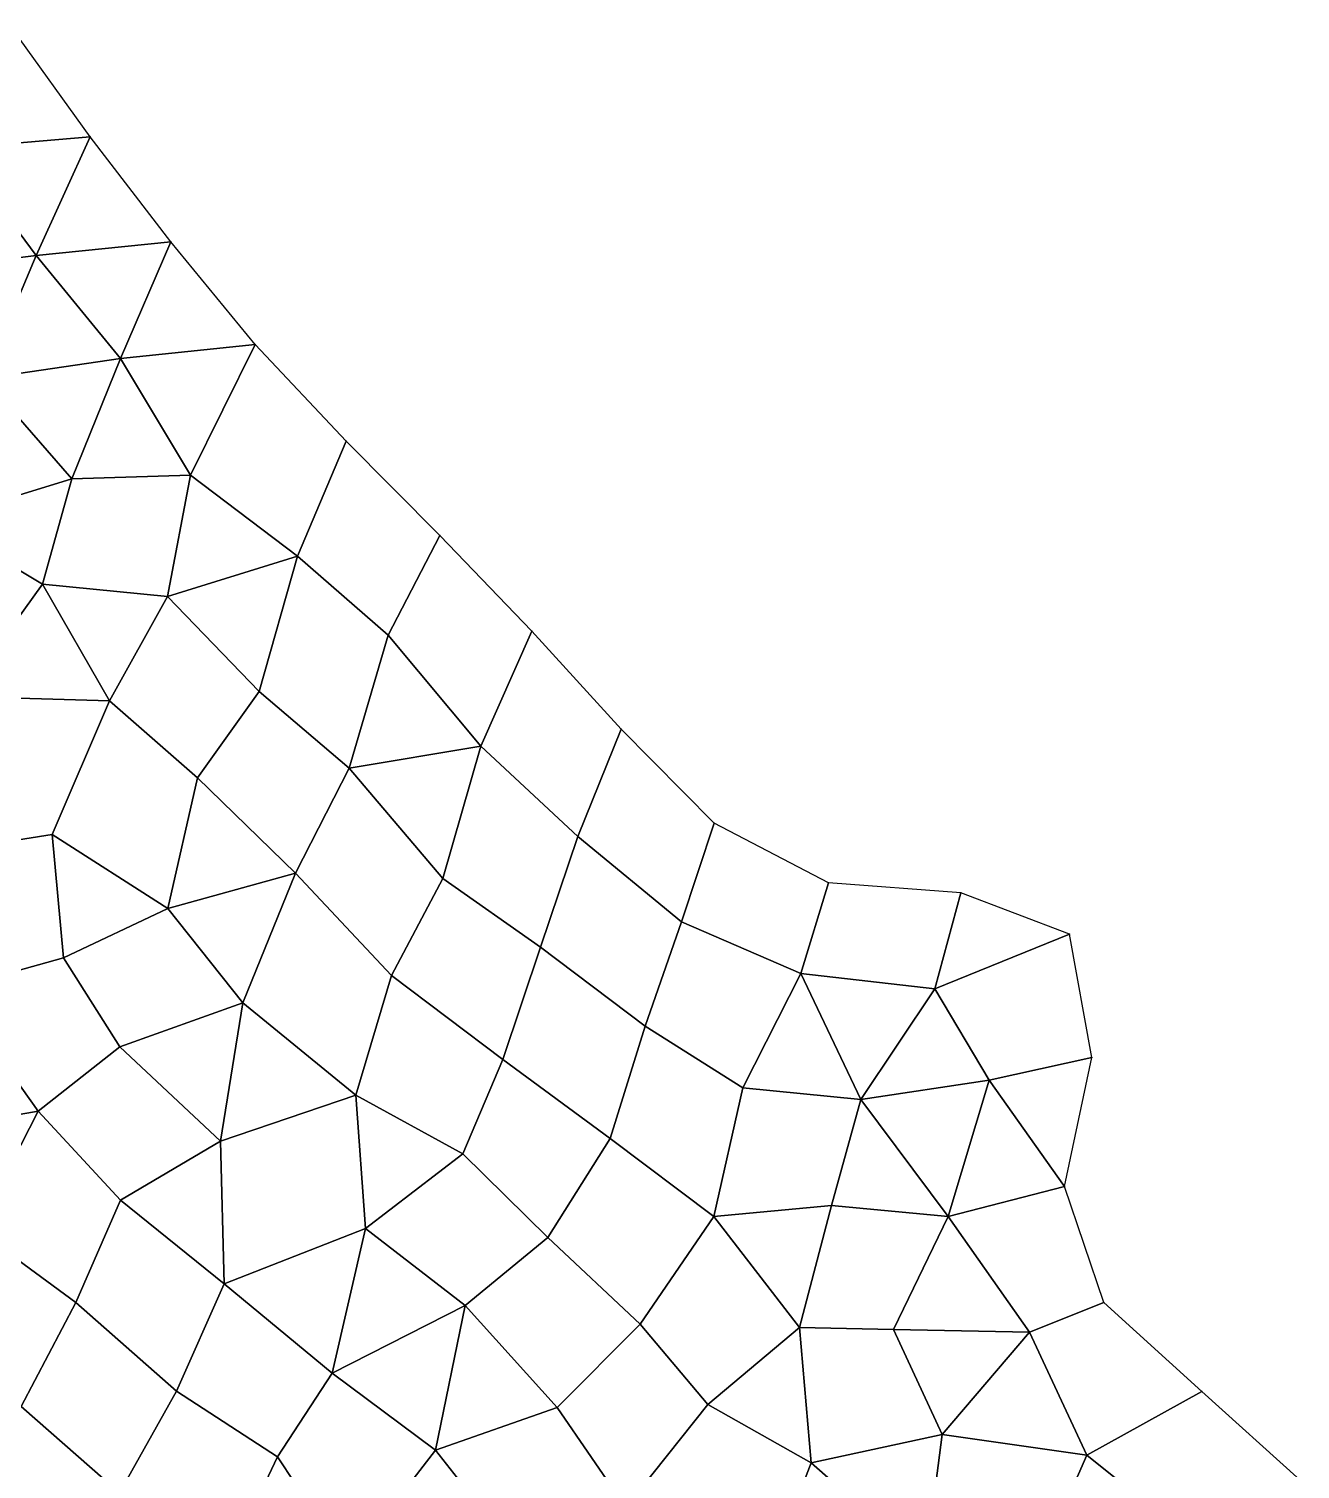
# Model space of a CAD drawing. Extents: x 727294 to 731543, y 8575035 to 8579824.
# Drawn here: x 731081.7 to 731273.2, y 8577078.9 to 8577295.8 of the extents above; entities that cross this region are included whole.
import ezdxf

# ---------------------------------------------------------------- set-up
doc = ezdxf.new("R2010")
doc.units = 0
for name, color, linetype in [('MESH_BOUND', 25, 'CONTINUOUS'), ('MESH_ELEMS', 250, 'CONTINUOUS'), ('MESH_NODES', 18, 'CONTINUOUS')]:
    doc.layers.add(name, color=color, linetype=linetype)

msp = doc.modelspace()

# ---------------------------------------------------------------- linework, layer by layer
at = {"layer": 'MESH_BOUND', "color": 25}
for points in [[(731090.93, 8577279.56, 38.17), (731079.26, 8577295.8, 38.17)], [(731103.11, 8577263.7, 38.17), (731090.93, 8577279.56, 38.17)], [(731115.83, 8577248.28, 38.17), (731103.11, 8577263.7, 38.17)], [(731129.52, 8577233.71, 38.17), (731115.83, 8577248.28, 38.17)], [(731143.62, 8577219.52, 38.17), (731129.52, 8577233.71, 38.17)], [(731157.48, 8577205.11, 38.17), (731143.62, 8577219.52, 38.17)], [(731170.95, 8577190.32, 38.17), (731157.48, 8577205.11, 38.17)], [(731184.95, 8577176.17, 38.17), (731170.95, 8577190.32, 38.17)], [(731202.16, 8577167.19, 38.17), (731184.95, 8577176.17, 38.17)], [(731222.11, 8577165.69, 38.17), (731202.16, 8577167.19, 38.17)], [(731238.47, 8577159.45, 38.17), (731222.11, 8577165.69, 38.17)], [(731241.81, 8577140.87, 38.17), (731238.47, 8577159.45, 38.17)], [(731237.71, 8577121.49, 38.17), (731241.81, 8577140.87, 38.17)], [(731243.63, 8577103.99, 38.17), (731237.71, 8577121.49, 38.17)], [(731258.4, 8577090.58, 38.17), (731243.63, 8577103.99, 38.17)], [(731273.2, 8577077.24, 38.17), (731258.4, 8577090.58, 38.17)]]:
    msp.add_polyline3d(points, dxfattribs=at)
at = {"layer": 'MESH_ELEMS', "color": 179}
for points in [[(731070.83, 8577277.82, 38.17), (731090.93, 8577279.56, 38.17), (731079.26, 8577295.8, 38.17), (731070.83, 8577277.82, 38.17)], [(731070.83, 8577277.82, 38.17), (731082.8, 8577261.69, 38.17), (731090.93, 8577279.56, 38.17), (731070.83, 8577277.82, 38.17)], [(731103.11, 8577263.7, 38.17), (731090.93, 8577279.56, 38.17), (731082.8, 8577261.69, 38.17), (731103.11, 8577263.7, 38.17)], [(731062.75, 8577259.14, 38.17), (731082.8, 8577261.69, 38.17), (731070.83, 8577277.82, 38.17), (731062.75, 8577259.14, 38.17)], [(731095.52, 8577246.16, 38.17), (731103.11, 8577263.7, 38.17), (731082.8, 8577261.69, 38.17), (731095.52, 8577246.16, 38.17)], [(731095.52, 8577246.16, 38.17), (731115.83, 8577248.28, 38.17), (731103.11, 8577263.7, 38.17), (731095.52, 8577246.16, 38.17)], [(731082.8, 8577261.69, 38.17), (731062.75, 8577259.14, 38.17), (731075, 8577243.12, 38.17), (731082.8, 8577261.69, 38.17)], [(731082.8, 8577261.69, 38.17), (731075, 8577243.12, 38.17), (731095.52, 8577246.16, 38.17), (731082.8, 8577261.69, 38.17)], [(731106.07, 8577228.61, 38.16), (731115.83, 8577248.28, 38.17), (731095.52, 8577246.16, 38.17), (731106.07, 8577228.61, 38.16)], [(731106.07, 8577228.61, 38.16), (731122.19, 8577216.37, 38.17), (731129.52, 8577233.71, 38.17), (731115.83, 8577248.28, 38.17)], [(731095.52, 8577246.16, 38.17), (731075, 8577243.12, 38.17), (731088.18, 8577228.03, 37.14), (731095.52, 8577246.16, 38.17)], [(731088.18, 8577228.03, 37.14), (731106.07, 8577228.61, 38.16), (731095.52, 8577246.16, 38.17), (731088.18, 8577228.03, 37.14)], [(731067.74, 8577221.75, 36.05), (731088.18, 8577228.03, 37.14), (731075, 8577243.12, 38.17), (731055.41, 8577237.96, 38.12)], [(731143.62, 8577219.52, 38.17), (731129.52, 8577233.71, 38.17), (731122.19, 8577216.37, 38.17), (731135.83, 8577204.47, 38.17)], [(731067.74, 8577221.75, 36.05), (731083.78, 8577212.15, 36.17), (731088.18, 8577228.03, 37.14), (731067.74, 8577221.75, 36.05)], [(731102.59, 8577210.32, 36.67), (731106.07, 8577228.61, 38.16), (731088.18, 8577228.03, 37.14), (731083.78, 8577212.15, 36.17)], [(731106.07, 8577228.61, 38.16), (731102.59, 8577210.32, 36.67), (731122.19, 8577216.37, 38.17), (731106.07, 8577228.61, 38.16)], [(731057.58, 8577210.72, 35.8), (731071.57, 8577195.25, 36.07), (731083.78, 8577212.15, 36.17), (731067.74, 8577221.75, 36.05)], [(731135.83, 8577204.47, 38.17), (731149.8, 8577187.8, 38.17), (731157.48, 8577205.11, 38.17), (731143.62, 8577219.52, 38.17)], [(731122.19, 8577216.37, 38.17), (731102.59, 8577210.32, 36.67), (731116.39, 8577196.02, 36.69), (731122.19, 8577216.37, 38.17)], [(731135.83, 8577204.47, 38.17), (731122.19, 8577216.37, 38.17), (731116.39, 8577196.02, 36.69), (731129.94, 8577184.47, 36.87)], [(731071.57, 8577195.25, 36.07), (731093.89, 8577194.6, 36.24), (731083.78, 8577212.15, 36.17), (731071.57, 8577195.25, 36.07)], [(731102.59, 8577210.32, 36.67), (731083.78, 8577212.15, 36.17), (731093.89, 8577194.6, 36.24), (731102.59, 8577210.32, 36.67)], [(731116.39, 8577196.02, 36.69), (731102.59, 8577210.32, 36.67), (731093.89, 8577194.6, 36.24), (731107.14, 8577183.02, 36.78)], [(731149.8, 8577187.8, 38.17), (731164.41, 8577174.15, 38.17), (731170.95, 8577190.32, 38.17), (731157.48, 8577205.11, 38.17)], [(731135.83, 8577204.47, 38.17), (731129.94, 8577184.47, 36.87), (731149.8, 8577187.8, 38.17), (731135.83, 8577204.47, 38.17)], [(731085.25, 8577174.47, 35.79), (731093.89, 8577194.6, 36.24), (731071.57, 8577195.25, 36.07), (731067.47, 8577171.64, 35.28)], [(731107.14, 8577183.02, 36.78), (731093.89, 8577194.6, 36.24), (731085.25, 8577174.47, 35.79), (731102.64, 8577163.31, 36.84)], [(731107.14, 8577183.02, 36.78), (731121.9, 8577168.67, 36.86), (731129.94, 8577184.47, 36.87), (731116.39, 8577196.02, 36.69)], [(731164.41, 8577174.15, 38.17), (731180, 8577161.33, 38.17), (731184.95, 8577176.17, 38.17), (731170.95, 8577190.32, 38.17)], [(731149.8, 8577187.8, 38.17), (731129.94, 8577184.47, 36.87), (731144.09, 8577167.87, 36.93), (731149.8, 8577187.8, 38.17)], [(731164.41, 8577174.15, 38.17), (731149.8, 8577187.8, 38.17), (731144.09, 8577167.87, 36.93), (731158.78, 8577157.5, 36.9)], [(731121.9, 8577168.67, 36.86), (731136.34, 8577153.22, 36.88), (731144.09, 8577167.87, 36.93), (731129.94, 8577184.47, 36.87)], [(731121.9, 8577168.67, 36.86), (731107.14, 8577183.02, 36.78), (731102.64, 8577163.31, 36.84), (731121.9, 8577168.67, 36.86)], [(731086.96, 8577155.88, 34.87), (731085.25, 8577174.47, 35.79), (731067.47, 8577171.64, 35.28), (731070, 8577151.17, 34.82)], [(731102.64, 8577163.31, 36.84), (731085.25, 8577174.47, 35.79), (731086.96, 8577155.88, 34.87), (731102.64, 8577163.31, 36.84)], [(731180, 8577161.33, 38.17), (731198, 8577153.55, 38.17), (731202.16, 8577167.19, 38.17), (731184.95, 8577176.17, 38.17)], [(731158.78, 8577157.5, 36.9), (731174.54, 8577145.6, 36.72), (731180, 8577161.33, 38.17), (731164.41, 8577174.15, 38.17)], [(731121.9, 8577168.67, 36.86), (731102.64, 8577163.31, 36.84), (731113.97, 8577149.13, 36.87), (731121.9, 8577168.67, 36.86)], [(731136.34, 8577153.22, 36.88), (731121.9, 8577168.67, 36.86), (731113.97, 8577149.13, 36.87), (731130.96, 8577135.21, 36.84)], [(731136.34, 8577153.22, 36.88), (731153.09, 8577140.58, 36.8), (731158.78, 8577157.5, 36.9), (731144.09, 8577167.87, 36.93)], [(731218.15, 8577151.23, 38.17), (731222.11, 8577165.69, 38.17), (731202.16, 8577167.19, 38.17), (731198, 8577153.55, 38.17)], [(731238.47, 8577159.45, 38.17), (731222.11, 8577165.69, 38.17), (731218.15, 8577151.23, 38.17), (731238.47, 8577159.45, 38.17)], [(731095.4, 8577142.49, 34.59), (731113.97, 8577149.13, 36.87), (731102.64, 8577163.31, 36.84), (731086.96, 8577155.88, 34.87)], [(731174.54, 8577145.6, 36.72), (731189.27, 8577136.34, 36.6), (731198, 8577153.55, 38.17), (731180, 8577161.33, 38.17)], [(731238.47, 8577159.45, 38.17), (731218.15, 8577151.23, 38.17), (731226.36, 8577137.5, 38.17), (731241.81, 8577140.87, 38.17)], [(731174.54, 8577145.6, 36.72), (731158.78, 8577157.5, 36.9), (731153.09, 8577140.58, 36.8), (731169.28, 8577128.69, 36.67)], [(731086.96, 8577155.88, 34.87), (731070, 8577151.17, 34.82), (731083.11, 8577132.8, 34.61), (731095.4, 8577142.49, 34.59)], [(731153.09, 8577140.58, 36.8), (731136.34, 8577153.22, 36.88), (731130.96, 8577135.21, 36.84), (731147.09, 8577126.41, 36.73)], [(731207.02, 8577134.55, 38.17), (731198, 8577153.55, 38.17), (731189.27, 8577136.34, 36.6), (731207.02, 8577134.55, 38.17)], [(731198, 8577153.55, 38.17), (731207.02, 8577134.55, 38.17), (731218.15, 8577151.23, 38.17), (731198, 8577153.55, 38.17)], [(731083.11, 8577132.8, 34.61), (731070, 8577151.17, 34.82), (731059.65, 8577128.71, 34.69), (731083.11, 8577132.8, 34.61)], [(731218.15, 8577151.23, 38.17), (731207.02, 8577134.55, 38.17), (731226.36, 8577137.5, 38.17), (731218.15, 8577151.23, 38.17)], [(731110.58, 8577128.29, 34.27), (731113.97, 8577149.13, 36.87), (731095.4, 8577142.49, 34.59), (731110.58, 8577128.29, 34.27)], [(731113.97, 8577149.13, 36.87), (731110.58, 8577128.29, 34.27), (731130.96, 8577135.21, 36.84), (731113.97, 8577149.13, 36.87)], [(731169.28, 8577128.69, 36.67), (731184.87, 8577116.94, 36.62), (731189.27, 8577136.34, 36.6), (731174.54, 8577145.6, 36.72)], [(731095.5, 8577119.39, 34.24), (731110.58, 8577128.29, 34.27), (731095.4, 8577142.49, 34.59), (731083.11, 8577132.8, 34.61)], [(731147.09, 8577126.41, 36.73), (731159.86, 8577113.78, 36.62), (731169.28, 8577128.69, 36.67), (731153.09, 8577140.58, 36.8)], [(731226.36, 8577137.5, 38.17), (731237.71, 8577121.49, 38.17), (731241.81, 8577140.87, 38.17), (731226.36, 8577137.5, 38.17)], [(731202.59, 8577118.59, 36.84), (731207.02, 8577134.55, 38.17), (731189.27, 8577136.34, 36.6), (731184.87, 8577116.94, 36.62)], [(731220.19, 8577116.95, 38.17), (731226.36, 8577137.5, 38.17), (731207.02, 8577134.55, 38.17), (731220.19, 8577116.95, 38.17)], [(731226.36, 8577137.5, 38.17), (731220.19, 8577116.95, 38.17), (731237.71, 8577121.49, 38.17), (731226.36, 8577137.5, 38.17)], [(731132.42, 8577115.16, 36.19), (731130.96, 8577135.21, 36.84), (731110.58, 8577128.29, 34.27), (731111.13, 8577106.8, 34.15)], [(731130.96, 8577135.21, 36.84), (731132.42, 8577115.16, 36.19), (731147.09, 8577126.41, 36.73), (731130.96, 8577135.21, 36.84)], [(731202.59, 8577118.59, 36.84), (731220.19, 8577116.95, 38.17), (731207.02, 8577134.55, 38.17), (731202.59, 8577118.59, 36.84)], [(731073.96, 8577114.87, 34.49), (731083.11, 8577132.8, 34.61), (731059.65, 8577128.71, 34.69), (731073.96, 8577114.87, 34.49)], [(731095.5, 8577119.39, 34.24), (731083.11, 8577132.8, 34.61), (731073.96, 8577114.87, 34.49), (731088.82, 8577104.02, 34.06)], [(731111.13, 8577106.8, 34.15), (731110.58, 8577128.29, 34.27), (731095.5, 8577119.39, 34.24), (731111.13, 8577106.8, 34.15)], [(731159.86, 8577113.78, 36.62), (731173.81, 8577100.75, 36.6), (731184.87, 8577116.94, 36.62), (731169.28, 8577128.69, 36.67)], [(731147.41, 8577103.55, 36.3), (731159.86, 8577113.78, 36.62), (731147.09, 8577126.41, 36.73), (731132.42, 8577115.16, 36.19)], [(731232.41, 8577099.54, 38.17), (731243.63, 8577103.99, 38.17), (731237.71, 8577121.49, 38.17), (731220.19, 8577116.95, 38.17)], [(731088.82, 8577104.02, 34.06), (731103.97, 8577090.65, 34.11), (731111.13, 8577106.8, 34.15), (731095.5, 8577119.39, 34.24)], [(731202.59, 8577118.59, 36.84), (731184.87, 8577116.94, 36.62), (731197.78, 8577100.24, 36.64), (731202.59, 8577118.59, 36.84)], [(731202.59, 8577118.59, 36.84), (731197.78, 8577100.24, 36.64), (731211.96, 8577099.94, 36.62), (731220.19, 8577116.95, 38.17)], [(731173.81, 8577100.75, 36.6), (731183.96, 8577088.64, 36.61), (731197.78, 8577100.24, 36.64), (731184.87, 8577116.94, 36.62)], [(731232.41, 8577099.54, 38.17), (731220.19, 8577116.95, 38.17), (731211.96, 8577099.94, 36.62), (731232.41, 8577099.54, 38.17)], [(731064.64, 8577102.56, 34.13), (731080.54, 8577088.33, 34.59), (731088.82, 8577104.02, 34.06), (731073.96, 8577114.87, 34.49)], [(731127.41, 8577093.38, 34.16), (731132.42, 8577115.16, 36.19), (731111.13, 8577106.8, 34.15), (731127.41, 8577093.38, 34.16)], [(731147.41, 8577103.55, 36.3), (731132.42, 8577115.16, 36.19), (731127.41, 8577093.38, 34.16), (731147.41, 8577103.55, 36.3)], [(731159.86, 8577113.78, 36.62), (731147.41, 8577103.55, 36.3), (731161.27, 8577088.21, 35.6), (731173.81, 8577100.75, 36.6)], [(731103.97, 8577090.65, 34.11), (731119.19, 8577080.75, 34.17), (731127.41, 8577093.38, 34.16), (731111.13, 8577106.8, 34.15)], [(731080.54, 8577088.33, 34.59), (731095.36, 8577075.35, 34.21), (731103.97, 8577090.65, 34.11), (731088.82, 8577104.02, 34.06)], [(731127.41, 8577093.38, 34.16), (731142.97, 8577081.76, 34.26), (731147.41, 8577103.55, 36.3), (731127.41, 8577093.38, 34.16)], [(731142.97, 8577081.76, 34.26), (731161.27, 8577088.21, 35.6), (731147.41, 8577103.55, 36.3), (731142.97, 8577081.76, 34.26)], [(731241.06, 8577080.99, 36.27), (731258.4, 8577090.58, 38.17), (731243.63, 8577103.99, 38.17), (731232.41, 8577099.54, 38.17)], [(731183.96, 8577088.64, 36.61), (731173.81, 8577100.75, 36.6), (731161.27, 8577088.21, 35.6), (731171.63, 8577073.14, 34.7)], [(731183.96, 8577088.64, 36.61), (731199.54, 8577079.84, 36.54), (731197.78, 8577100.24, 36.64), (731183.96, 8577088.64, 36.61)], [(731211.96, 8577099.94, 36.62), (731197.78, 8577100.24, 36.64), (731199.54, 8577079.84, 36.54), (731219.26, 8577084.1, 36.4)], [(731211.96, 8577099.94, 36.62), (731219.26, 8577084.1, 36.4), (731232.41, 8577099.54, 38.17), (731211.96, 8577099.94, 36.62)], [(731219.26, 8577084.1, 36.4), (731241.06, 8577080.99, 36.27), (731232.41, 8577099.54, 38.17), (731219.26, 8577084.1, 36.4)], [(731119.19, 8577080.75, 34.17), (731129.81, 8577064.69, 34.25), (731142.97, 8577081.76, 34.26), (731127.41, 8577093.38, 34.16)], [(731095.36, 8577075.35, 34.21), (731110.3, 8577061.98, 34.22), (731119.19, 8577080.75, 34.17), (731103.97, 8577090.65, 34.11)], [(731255.26, 8577069.6, 38.04), (731273.2, 8577077.24, 38.17), (731258.4, 8577090.58, 38.17), (731241.06, 8577080.99, 36.27)], [(731081.81, 8577063.96, 34.28), (731095.36, 8577075.35, 34.21), (731080.54, 8577088.33, 34.59), (731066.2, 8577077.96, 34.25)], [(731156.21, 8577064.91, 34.26), (731171.63, 8577073.14, 34.7), (731161.27, 8577088.21, 35.6), (731142.97, 8577081.76, 34.26)], [(731193.13, 8577063.17, 36.51), (731199.54, 8577079.84, 36.54), (731183.96, 8577088.64, 36.61), (731171.63, 8577073.14, 34.7)], [(731216.76, 8577064.68, 36.18), (731219.26, 8577084.1, 36.4), (731199.54, 8577079.84, 36.54), (731216.76, 8577064.68, 36.18)], [(731234.22, 8577065.45, 36.2), (731241.06, 8577080.99, 36.27), (731219.26, 8577084.1, 36.4), (731216.76, 8577064.68, 36.18)], [(731156.21, 8577064.91, 34.26), (731142.97, 8577081.76, 34.26), (731129.81, 8577064.69, 34.25), (731144.85, 8577047.53, 34.27)], [(731119.19, 8577080.75, 34.17), (731110.3, 8577061.98, 34.22), (731129.81, 8577064.69, 34.25), (731119.19, 8577080.75, 34.17)], [(731193.13, 8577063.17, 36.51), (731205.05, 8577048.05, 35.53), (731216.76, 8577064.68, 36.18), (731199.54, 8577079.84, 36.54)], [(731234.22, 8577065.45, 36.2), (731248.65, 8577054.84, 36.1), (731255.26, 8577069.6, 38.04), (731241.06, 8577080.99, 36.27)]]:
    msp.add_3dface(points, dxfattribs=at)
at = {"layer": 'MESH_NODES', "color": 18}
for p in [(731090.93, 8577279.56, 38.17), (731103.11, 8577263.7, 38.17), (731082.8, 8577261.69, 38.17), (731115.83, 8577248.28, 38.17), (731095.52, 8577246.16, 38.17), (731129.52, 8577233.71, 38.17), (731088.18, 8577228.03, 37.14), (731106.07, 8577228.61, 38.16), (731143.62, 8577219.52, 38.17), (731122.19, 8577216.37, 38.17), (731083.78, 8577212.15, 36.17), (731102.59, 8577210.32, 36.67), (731157.48, 8577205.11, 38.17), (731135.83, 8577204.47, 38.17), (731093.89, 8577194.6, 36.24), (731116.39, 8577196.02, 36.69), (731170.95, 8577190.32, 38.17), (731149.8, 8577187.8, 38.17), (731129.94, 8577184.47, 36.87), (731107.14, 8577183.02, 36.78), (731085.25, 8577174.47, 35.79), (731184.95, 8577176.17, 38.17), (731164.41, 8577174.15, 38.17), (731121.9, 8577168.67, 36.86), (731144.09, 8577167.87, 36.93), (731202.16, 8577167.19, 38.17), (731222.11, 8577165.69, 38.17), (731102.64, 8577163.31, 36.84), (731180, 8577161.33, 38.17), (731238.47, 8577159.45, 38.17), (731158.78, 8577157.5, 36.9), (731086.96, 8577155.88, 34.87), (731136.34, 8577153.22, 36.88), (731198, 8577153.55, 38.17), (731218.15, 8577151.23, 38.17), (731113.97, 8577149.13, 36.87), (731174.54, 8577145.6, 36.72), (731095.4, 8577142.49, 34.59), (731153.09, 8577140.58, 36.8), (731241.81, 8577140.87, 38.17), (731189.27, 8577136.34, 36.6), (731226.36, 8577137.5, 38.17), (731130.96, 8577135.21, 36.84), (731207.02, 8577134.55, 38.17), (731083.11, 8577132.8, 34.61), (731110.58, 8577128.29, 34.27), (731169.28, 8577128.69, 36.67), (731147.09, 8577126.41, 36.73), (731237.71, 8577121.49, 38.17), (731095.5, 8577119.39, 34.24), (731202.59, 8577118.59, 36.84), (731184.87, 8577116.94, 36.62), (731220.19, 8577116.95, 38.17), (731132.42, 8577115.16, 36.19), (731159.86, 8577113.78, 36.62), (731111.13, 8577106.8, 34.15), (731088.82, 8577104.02, 34.06), (731147.41, 8577103.55, 36.3), (731243.63, 8577103.99, 38.17), (731173.81, 8577100.75, 36.6), (731197.78, 8577100.24, 36.64), (731211.96, 8577099.94, 36.62), (731232.41, 8577099.54, 38.17), (731127.41, 8577093.38, 34.16), (731103.97, 8577090.65, 34.11), (731258.4, 8577090.58, 38.17), (731161.27, 8577088.21, 35.6), (731183.96, 8577088.64, 36.61), (731219.26, 8577084.1, 36.4), (731142.97, 8577081.76, 34.26), (731119.19, 8577080.75, 34.17), (731199.54, 8577079.84, 36.54), (731241.06, 8577080.99, 36.27)]:
    msp.add_point(p, dxfattribs=at)

doc.saveas('drawing.dxf')
